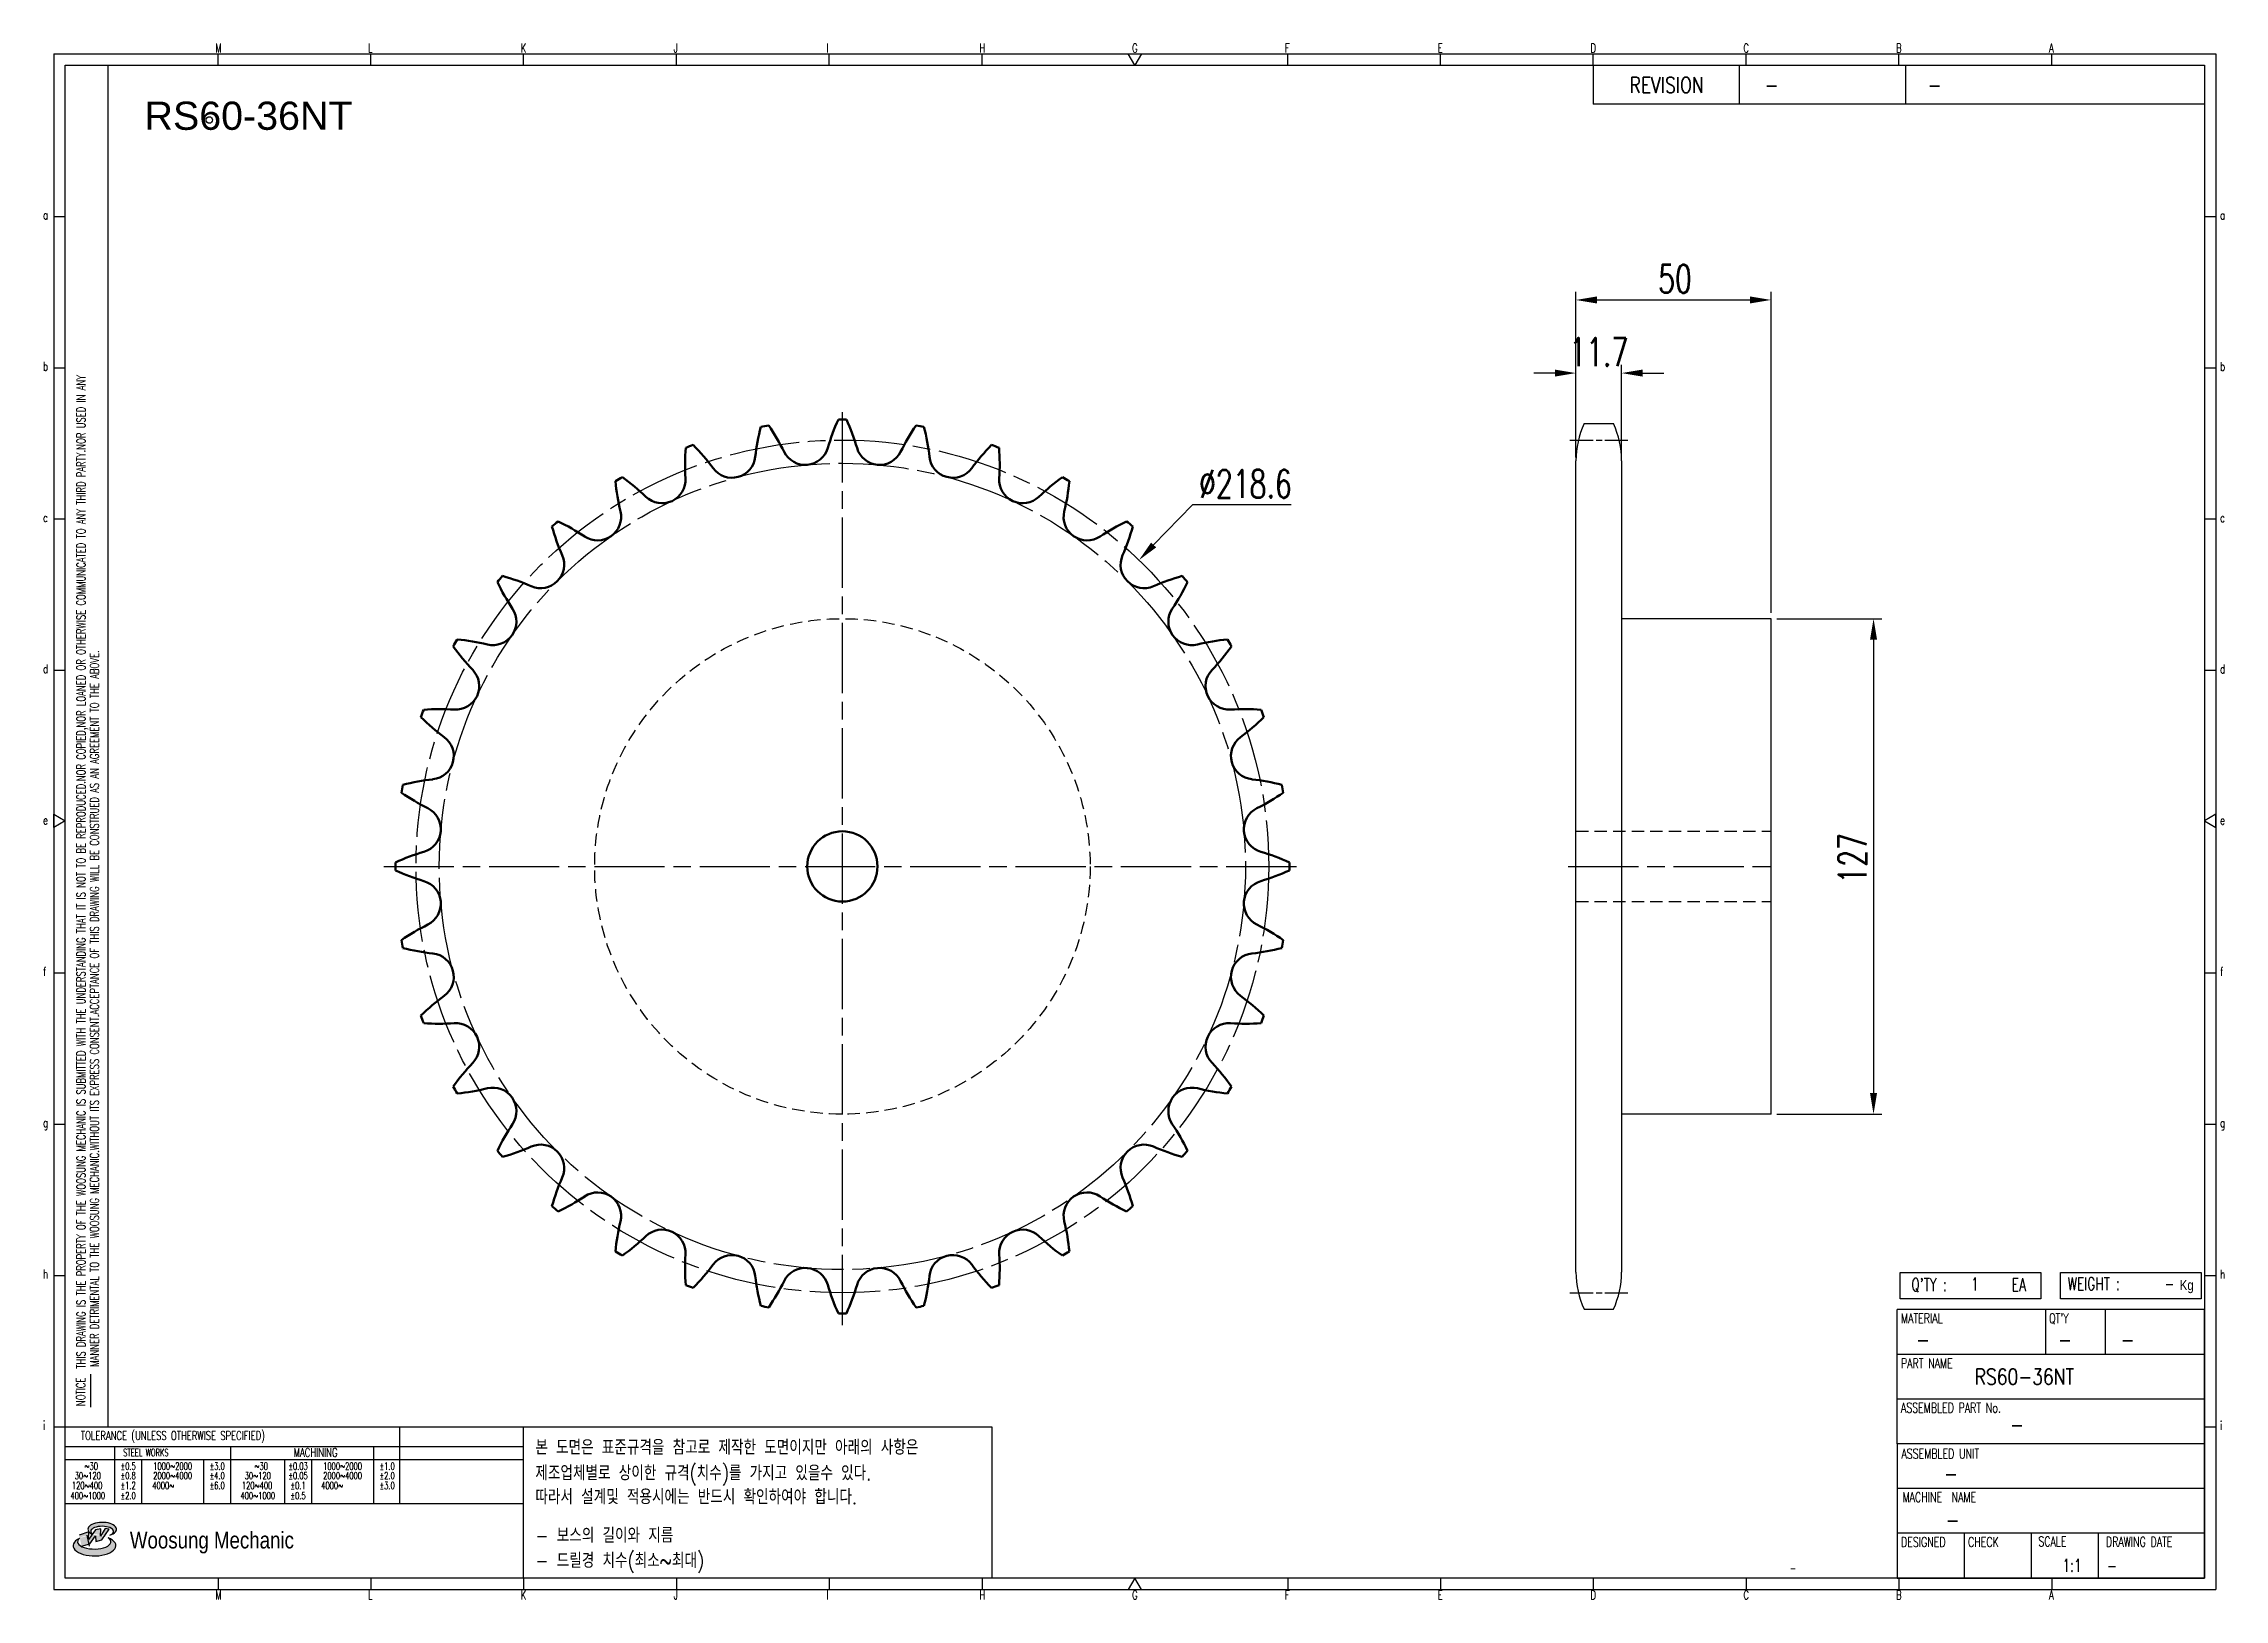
# Model space of a CAD drawing. Header units: millimetres. Extents: x 24104 to 24663, y 29 to 428.
import ezdxf
from ezdxf.enums import TextEntityAlignment as Align

# ---------------------------------------------------------------- set-up
doc = ezdxf.new("R2010")
doc.units = ezdxf.units.MM
for name, pattern in [('AM_ISO08W050', [18, 12, -1.5, 3, -1.5]), ('AM_ISO08W050x2', [9, 6, -0.75, 1.5, -0.75]), ('HIDDEN', [9.525, 6.35, -3.175])]:
    doc.linetypes.add(name, pattern=pattern)
doc.layers.add('AM_0N', color=7, linetype='Continuous', lineweight=50)
doc.layers.add('AM_7N', color=4, linetype='AM_ISO08W050', lineweight=25)
for name, color, linetype in [('HL', 2, 'HIDDEN'), ('S-DIM', 7, 'Continuous'), ('TITLE', 7, 'Continuous'), ('도면레이아웃', 7, 'Continuous')]:
    doc.layers.add(name, color=color, linetype=linetype)
doc.styles.add('HAN', font='ROMANS.shx', dxfattribs={"width": 0.7, "bigfont": 'whgtxt.shx'})
doc.styles.add('HKD_ST2', font='romans.shx', dxfattribs={"width": 0.7, "height": 4, "bigfont": '@extfont2.shx'})
doc.styles.add('HSG', font='SIMPLEX.shx', dxfattribs={"width": 0.7, "bigfont": 'HSG.shx'})
doc.styles.add('ROMANS', font='romans.shx', dxfattribs={"width": 0.7, "bigfont": 'whgtxt.shx'})
doc.styles.add('SLDTEXTSTYLE4', font='arial.ttf', dxfattribs={"width": 0.8})
doc.styles.get("Standard").update_dxf_attribs({"font": 'arial.ttf'})
doc.dimstyles.new('APP16', dxfattribs={"dimscale": 3, "dimtxt": 2.4, "dimasz": 1.8, "dimexe": 0.7, "dimexo": 0.5, "dimgap": 0.6, "dimtad": 1, "dimtoh": 1, "dimdec": 1, "dimrnd": 0.01, "dimzin": 9, "dimdsep": 46, "dimtxsty": 'HSG', "dimcen": 0, "dimclrd": 1, "dimclre": 1, "dimclrt": 256, "dimazin": 2, "dimtp": 1, "dimtm": 1, "dimtfac": 0.5, "dimtdec": 1, "dimtofl": 0, "dimtmove": 0, "dimatfit": 3, "dimfxl": 0, "dimtvp": 1, "dimtolj": 2, "dimlwd": -1, "dimlwe": -1, "dimarcsym": 0})

# ---------------------------------------------------------------- blocks, each defined once
blk = doc.blocks.new('SUYWSHJH')
at = {"layer": '도면레이아웃'}
h = blk.add_hatch(color=10, dxfattribs=at)
h.paths.add_polyline_path([(1.544, 35.177), (1.554, 34.966), (1.779, 35.034), (2.054, 35.422), (1.908, 35.446), (1.728, 35.167), (1.741, 35.439), (1.547, 35.405), (1.292, 35.041), (1.295, 35.33), (0.943, 35.208), (1.03, 34.8), (1.336, 34.885)])
edge = h.paths.add_edge_path()
edge.add_ellipse((1.795, 35.421), major_axis=(-0.53, 0), ratio=0.487785, start_angle=122.36065, end_angle=403.39574)
edge.add_line((1.411, 35.244), (1.419, 35.261))
edge.add_ellipse((1.798, 35.344), major_axis=(-0.423, 0), ratio=0.444396, start_angle=131.58977, end_angle=386.19408, ccw=False)
edge = h.paths.add_edge_path()
edge.add_ellipse((1.512, 34.815), major_axis=(-0.793, 0), ratio=0.480113, start_angle=314.67633, end_angle=590.85213)
edge.add_ellipse((1.501, 34.958), major_axis=(-0.62, 0), ratio=0.43311, start_angle=331.7024, end_angle=574.42495, ccw=False)
for p, q in [((0, 90.118), (80.15, 90.118)), ((0, 90.118), (0, 33.191)), ((6.089, 89.693), (6.089, 90.118)), ((11.753, 89.693), (11.753, 90.118)), ((17.418, 89.693), (17.418, 90.118)), ((23.082, 89.693), (23.082, 90.118)), ((28.746, 89.693), (28.746, 90.118)), ((34.411, 89.693), (34.411, 90.118)), ((45.739, 89.693), (45.739, 90.118)), ((51.404, 89.693), (51.404, 90.118)), ((57.068, 89.693), (57.068, 90.118)), ((62.732, 89.693), (62.732, 90.118)), ((68.397, 89.693), (68.397, 90.118)), ((74.061, 89.693), (74.061, 90.118)), ((80.15, 90.118), (80.15, 33.191)), ((0, 84.085), (0.425, 84.085)), ((79.725, 84.085), (80.15, 84.085)), ((0, 78.478), (0.425, 78.478)), ((79.725, 78.478), (80.15, 78.478)), ((0, 72.87), (0.425, 72.87)), ((79.725, 72.87), (80.15, 72.87)), ((0, 67.262), (0.425, 67.262)), ((79.725, 67.262), (80.15, 67.262)), ((0, 56.047), (0.425, 56.047)), ((79.725, 56.047), (80.15, 56.047)), ((0, 50.439), (0.425, 50.439)), ((79.725, 50.439), (80.15, 50.439)), ((0, 44.832), (0.425, 44.832)), ((79.725, 44.832), (80.15, 44.832)), ((1.377, 39.947), (1.377, 41.174)), ((0, 39.224), (0.425, 39.224)), ((79.725, 39.224), (80.15, 39.224)), ((0, 33.191), (80.15, 33.191)), ((6.089, 33.616), (6.089, 33.191)), ((11.753, 33.616), (11.753, 33.191)), ((17.418, 33.616), (17.418, 33.191)), ((23.082, 33.616), (23.082, 33.191)), ((28.746, 33.616), (28.746, 33.191)), ((34.411, 33.616), (34.411, 33.191)), ((45.739, 33.616), (45.739, 33.191)), ((51.404, 33.616), (51.404, 33.191)), ((57.068, 33.616), (57.068, 33.191)), ((62.732, 33.616), (62.732, 33.191)), ((68.397, 33.616), (68.397, 33.191)), ((74.061, 33.616), (74.061, 33.191))]:
    blk.add_line(p, q)
at = {"color": 2}
for p, q in [((2.017, 39.224), (2.017, 89.693)), ((0.425, 39.224), (17.418, 39.224)), ((12.816, 39.224), (12.816, 36.382)), ((17.418, 33.616), (17.418, 39.224)), ((0.425, 38.487), (17.418, 38.487)), ((0.425, 38.012), (17.418, 38.012)), ((2.257, 38.487), (2.257, 36.382)), ((3.257, 38.012), (3.257, 36.382)), ((5.557, 38.012), (5.557, 36.382)), ((6.557, 38.5), (6.557, 36.382)), ((8.557, 38.012), (8.557, 36.382)), ((9.557, 38.026), (9.557, 36.382)), ((11.857, 38.487), (11.857, 36.382)), ((0.425, 36.382), (17.418, 36.382))]:
    blk.add_line(p, q, dxfattribs=at)
at = {"color": 6, "ltscale": 0.5}
for p, q in [((57.068, 89.693), (57.068, 88.246)), ((62.47, 89.693), (62.47, 88.246)), ((68.635, 89.693), (68.635, 88.246)), ((79.725, 88.246), (57.068, 88.246)), ((68.336, 38.59), (68.336, 43.563)), ((79.725, 43.563), (68.336, 43.563)), ((73.827, 43.563), (73.827, 41.905)), ((76.037, 43.563), (76.037, 41.905)), ((79.725, 38.59), (79.725, 43.563)), ((79.725, 41.905), (68.336, 41.905)), ((79.725, 40.248), (68.336, 40.248)), ((68.336, 38.59), (68.336, 33.616)), ((79.725, 38.59), (68.336, 38.59)), ((79.725, 33.616), (79.725, 38.59)), ((79.725, 36.932), (68.336, 36.932)), ((79.725, 35.274), (68.336, 35.274)), ((70.822, 33.616), (70.822, 35.274)), ((73.309, 33.616), (73.309, 35.274)), ((75.796, 33.616), (75.796, 35.274)), ((68.336, 33.616), (79.725, 33.616))]:
    blk.add_line(p, q, dxfattribs=at)
for points in [[(40.075, 89.693), (39.83, 90.118), (40.32, 90.118)], [(0.425, 89.693), (79.725, 89.693), (79.725, 33.616), (0.425, 33.616)], [(0.425, 61.679), (0, 61.433), (0, 61.924)], [(79.725, 61.679), (80.15, 61.433), (80.15, 61.924)], [(40.075, 33.616), (39.83, 33.191), (40.32, 33.191)]]:
    blk.add_lwpolyline(points, close=True)
at = {"layer": 'TITLE', "color": 20}
for p, q in [((68.449, 43.961), (68.449, 44.936)), ((68.449, 44.936), (73.654, 44.936)), ((73.654, 44.936), (73.654, 43.961)), ((74.39, 43.961), (74.39, 44.936)), ((74.39, 44.936), (79.595, 44.936)), ((79.595, 44.936), (79.595, 43.961)), ((73.654, 43.961), (68.449, 43.961)), ((79.595, 43.961), (74.39, 43.961))]:
    blk.add_line(p, q, dxfattribs=at)
at = {"layer": '도면레이아웃'}
for p, q in [((1.295, 35.33), (0.943, 35.208)), ((1.03, 34.8), (1.336, 34.885)), ((1.224, 35.208), (1.311, 34.8)), ((1.224, 35.208), (1.224, 35.208)), ((1.547, 35.405), (1.292, 35.041)), ((1.292, 35.041), (1.295, 35.33)), ((1.336, 34.885), (1.544, 35.177)), ((1.419, 35.261), (1.411, 35.244)), ((1.544, 35.177), (1.554, 34.966)), ((1.741, 35.439), (1.547, 35.405)), ((1.554, 34.966), (1.779, 35.034)), ((1.908, 35.446), (1.728, 35.167)), ((1.728, 35.167), (1.741, 35.439)), ((1.779, 35.034), (2.054, 35.422)), ((2.054, 35.422), (1.908, 35.446))]:
    blk.add_line(p, q, dxfattribs=at)
for centre, major_axis, ratio, start_param, end_param in [((1.795, 35.421), (-0.53, 0), 0.487785, 2.135596, 7.040584), ((1.512, 34.815), (-0.793, 0), 0.480113, 5.492138, 10.312315), ((1.501, 34.958), (-0.62, 0), 0.43311, 5.789299, 10.025607), ((1.798, 35.344), (-0.423, 0), 0.444396, 2.296675, 6.740358)]:
    blk.add_ellipse(centre, major_axis=major_axis, ratio=ratio, start_param=start_param, end_param=end_param, dxfattribs=at)
at = {"color": 4, "style": 'HKD_ST2', "width": 0.7}
for s, p in [('M', (5.988, 90.164)), ('L', (11.652, 90.164)), ('K', (17.316, 90.164)), ('J', (22.981, 90.164)), ('I', (28.645, 90.164)), ('H', (34.309, 90.164)), ('G', (39.974, 90.164)), ('F', (45.638, 90.164)), ('E', (51.302, 90.164)), ('D', (56.967, 90.164)), ('C', (62.631, 90.164)), ('B', (68.295, 90.164)), ('A', (73.96, 90.164)), ('a', (-0.395, 83.976)), ('a', (80.305, 83.97)), ('b', (-0.395, 78.368)), ('b', (80.305, 78.362)), ('c', (-0.395, 72.76)), ('c', (80.305, 72.754)), ('d', (-0.395, 67.153)), ('d', (80.305, 67.147)), ('e', (-0.395, 61.545)), ('e', (80.305, 61.539)), ('f', (-0.395, 55.937)), ('f', (80.305, 55.931)), ('g', (-0.395, 50.33)), ('g', (80.305, 50.324)), ('h', (-0.395, 44.722)), ('h', (80.305, 44.716)), ('i', (-0.395, 39.114)), ('i', (80.305, 39.108)), ('M', (5.988, 32.824)), ('L', (11.652, 32.824)), ('K', (17.316, 32.824)), ('J', (22.981, 32.824)), ('I', (28.645, 32.824)), ('H', (34.309, 32.824)), ('G', (39.974, 32.824)), ('F', (45.638, 32.824)), ('E', (51.302, 32.824)), ('D', (56.967, 32.824)), ('C', (62.631, 32.824)), ('B', (68.295, 32.824)), ('A', (73.96, 32.824))]:
    blk.add_text(s, height=0.326, dxfattribs=at).set_placement(p)
for s, height, style, width, p in [('REVISION', 0.5806, 'HAN', 0.8, (58.415, 88.664)), ('-', 0.581, 'HAN', 0.8, (63.426, 88.664)), ('-', 0.581, 'HAN', 0.8, (69.468, 88.664)), ("Q'TY : ", 0.4746, 'HKD_ST2', 0.7, (68.857, 44.253)), ('1', 0.475, 'HKD_ST2', 0.7, (71.071, 44.275)), ('EA', 0.4746, 'HKD_ST2', 0.7, (72.578, 44.253)), ('WEIGHT : ', 0.4746, 'HKD_ST2', 0.7, (74.65, 44.286)), ('-', 0.581, 'HAN', 0.8, (69.029, 42.157)), ('-', 0.581, 'HAN', 0.8, (74.289, 42.157)), ('-', 0.581, 'HAN', 0.8, (76.623, 42.157)), ('-', 0.581, 'HAN', 0.8, (72.515, 39.013)), ('-', 0.581, 'HAN', 0.8, (70.067, 37.189)), ('-', 0.581, 'HAN', 0.8, (70.126, 35.48)), ('1:1', 0.4746, 'HKD_ST2', 0.7, (74.458, 33.848)), ('-', 0.475, 'HKD_ST2', 0.7, (76.112, 33.837))]:
    blk.add_text(s, height=height, dxfattribs=dict(style=style, width=width)).set_placement(p)
at = {"color": 6, "style": 'HKD_ST2', "width": 0.7}
for s, p in [(' THIS DRAWING IS THE PROPERTY OF THE WOOSUNG MECHANIC IS SUBMITTED WITH THE UNDERSTANDING THAT IT IS NOT TO BE REPRODUCED.NOR COPIED,NOR LOANED OR OTHERWISE COMMUNICATED TO ANY THIRD PARTY.NOR USED IN ANY', (1.173, 41.217)), ('MANNER DETRIMENTAL TO THE WOOSUNG MECHANIC.WITHOUT ITS EXPRESS CONSENT.ACCEPTANCE OF THIS DRAWING WILL BE CONSTRUED AS AN AGREEMENT TO THE ABOVE.', (1.672, 41.447))]:
    blk.add_text(s, height=0.326266, rotation=90, dxfattribs=at).set_placement(p)
at = {"style": 'HKD_ST2', "width": 0.7}
blk.add_text('-', height=0.475, dxfattribs=at).set_placement((78.613, 44.286), align=Align.RIGHT)
at = {"color": 4, "style": 'HKD_ST2', "width": 0.7}
for s, height, p in [('MATERIAL', 0.3651, (68.474, 43.425)), ("QT'Y", 0.3651, (73.965, 43.425)), ('PART NAME', 0.3651, (68.474, 41.756)), ('ASSEMBLED PART No.', 0.36511, (68.474, 40.109)), ('ASSEMBLED UNIT', 0.36511, (68.49, 38.408)), ('MACHINE  NAME', 0.36511, (68.532, 36.794)), ('DESIGNED', 0.3651, (68.474, 35.136)), ('CHECK', 0.3651, (70.961, 35.136)), ('SCALE', 0.3651, (73.566, 35.153)), ('DRAWING DATE', 0.36511, (76.071, 35.141))]:
    blk.add_text(s, height=height, dxfattribs=at).set_placement(p, align=Align.TOP_LEFT)
at = {"style": 'HKD_ST2', "width": 0.7}
blk.add_text('NOTICE', height=0.3263, rotation=90, dxfattribs=at).set_placement((1.163, 39.988))
for s, height, style, width, p in [('TOLERANCE (UNLESS OTHERWISE SPECIFIED)', 0.32627, 'HKD_ST2', 0.7, (4.417, 38.896)), ('-', 0.326, 'ROMANS', 0.65, (64.469, 33.975))]:
    blk.add_text(s, height=height, dxfattribs=dict(style=style, width=width)).set_placement(p, align=Align.MIDDLE_CENTER)
at = {"color": 4, "style": 'HKD_ST2', "width": 0.7}
for s, height, p in [('STEEL WORKS', 0.26101, (3.416, 38.268)), ('MACHINING', 0.3263, (9.707, 38.27)), ('%%P0.5', 0.261, (2.757, 37.762)), ('%%P0.8', 0.261, (2.757, 37.411)), ('%%P3.0', 0.261, (6.057, 37.762)), ('%%P4.0', 0.261, (6.057, 37.411)), ('%%P0.03', 0.261, (9.057, 37.762)), ('%%P0.05', 0.261, (9.057, 37.411)), ('%%P1.0', 0.261, (12.357, 37.762)), ('%%P2.0', 0.261, (12.357, 37.411)), ('%%P1.2', 0.261, (2.757, 37.045)), ('%%P2.0', 0.261, (2.757, 36.67)), ('%%P6.0', 0.261, (6.057, 37.045)), ('%%P0.1', 0.261, (9.057, 37.045)), ('%%P0.5', 0.261, (9.057, 36.67)), ('%%P3.0', 0.261, (12.357, 37.045))]:
    blk.add_text(s, height=height, dxfattribs=at).set_placement(p, align=Align.MIDDLE)
for s, height, p in [('30%%126120', 0.261, (1.263, 37.411)), ('%%12630', 0.261, (1.389, 37.762)), ('2000%%1264000', 0.26101, (4.407, 37.411)), ('1000%%1262000', 0.26101, (4.407, 37.762)), ('30%%126120', 0.261, (7.563, 37.411)), ('%%12630', 0.261, (7.689, 37.762)), ('2000%%1264000', 0.26101, (10.707, 37.411)), ('1000%%1262000', 0.26101, (10.707, 37.762)), ('400%%1261000', 0.26101, (1.263, 36.67)), ('120%%126400', 0.26101, (1.237, 37.045)), ('4000%%126', 0.261, (4.061, 37.045)), ('400%%1261000', 0.26101, (7.563, 36.67)), ('120%%126400', 0.26101, (7.537, 37.045)), ('4000%%126', 0.261, (10.321, 37.045))]:
    blk.add_text(s, height=height, dxfattribs=at).set_placement(p, align=Align.MIDDLE_CENTER)
at = {"color": 1, "style": 'SLDTEXTSTYLE4', "width": 0.8}
blk.add_text('Woosung Mechanic', height=0.61957, dxfattribs=at).set_placement((2.822, 34.711))
at = {"layer": 'TITLE', "width": 0.8}
blk.add_text('Kg', height=0.3789, dxfattribs=at).set_placement((78.807, 44.286))
blk = doc.blocks.new('*D2')
at = {"layer": 'Defpoints', "color": 0, "transparency": 16777216}
for p in [(24384.88, 295.5), (24232.83, 138.48)]:
    blk.add_point(p, dxfattribs=at)
at = {"layer": 'S-DIM', "color": 1, "transparency": 16777216}
for p, q in [((24398.6, 309.67), (24388.63, 299.38)), ((24423.92, 309.67), (24398.6, 309.67))]:
    blk.add_line(p, q, dxfattribs=at)
blk.add_solid([(24387.99, 300), (24389.28, 298.75), (24384.88, 295.5)], dxfattribs=at)
at = {"layer": 'S-DIM', "transparency": 16777216, "insert": (24412.16, 315.07), "char_height": 7.2, "attachment_point": 5, "style": 'HSG'}
blk.add_mtext('\\A2;∅218.6', dxfattribs=at)
blk = doc.blocks.new('*D3')
at = {"layer": 'Defpoints', "color": 0, "transparency": 16777216}
for p in [(24508.59, 343.44), (24496.89, 320.32), (24508.59, 320.98)]:
    blk.add_point(p, dxfattribs=at)
at = {"layer": 'S-DIM', "color": 1, "transparency": 16777216}
for p, q in [((24491.49, 343.44), (24486.09, 343.44)), ((24496.89, 321.82), (24496.89, 345.54)), ((24508.59, 322.48), (24508.59, 345.54)), ((24513.99, 343.44), (24519.39, 343.44))]:
    blk.add_line(p, q, dxfattribs=at)
for points in [[(24491.49, 344.34), (24491.49, 342.54), (24496.89, 343.44)], [(24513.99, 344.34), (24513.99, 342.54), (24508.59, 343.44)]]:
    blk.add_solid(points, dxfattribs=at)
at = {"layer": 'S-DIM', "transparency": 16777216, "insert": (24502.74, 348.84), "char_height": 7.2, "attachment_point": 5, "style": 'HSG'}
blk.add_mtext('\\A2;11.7', dxfattribs=at)
blk = doc.blocks.new('*D4')
at = {"layer": 'Defpoints', "color": 0, "transparency": 16777216}
for p in [(24546.89, 362.18), (24496.89, 320.32), (24546.89, 280.49)]:
    blk.add_point(p, dxfattribs=at)
at = {"layer": 'S-DIM', "color": 1, "transparency": 16777216}
for p, q in [((24496.89, 321.82), (24496.89, 364.28)), ((24546.89, 281.99), (24546.89, 364.28)), ((24502.29, 362.18), (24541.49, 362.18))]:
    blk.add_line(p, q, dxfattribs=at)
for points in [[(24502.29, 363.08), (24502.29, 361.28), (24496.89, 362.18)], [(24541.49, 363.08), (24541.49, 361.28), (24546.89, 362.18)]]:
    blk.add_solid(points, dxfattribs=at)
at = {"layer": 'S-DIM', "transparency": 16777216, "insert": (24522.28, 367.58), "char_height": 7.2, "attachment_point": 5, "style": 'HSG'}
blk.add_mtext('\\A2;50', dxfattribs=at)
blk = doc.blocks.new('*D5')
at = {"layer": 'Defpoints', "color": 0, "transparency": 16777216}
for p in [(24546.89, 280.49), (24546.89, 153.49), (24573.17, 153.49)]:
    blk.add_point(p, dxfattribs=at)
at = {"layer": 'S-DIM', "color": 1, "transparency": 16777216}
for p, q in [((24548.39, 280.49), (24575.27, 280.49)), ((24573.17, 275.09), (24573.17, 158.89)), ((24548.39, 153.49), (24575.27, 153.49))]:
    blk.add_line(p, q, dxfattribs=at)
for points in [[(24572.27, 275.09), (24574.07, 275.09), (24573.17, 280.49)], [(24572.27, 158.89), (24574.07, 158.89), (24573.17, 153.49)]]:
    blk.add_solid(points, dxfattribs=at)
at = {"layer": 'S-DIM', "transparency": 16777216, "insert": (24567.77, 219.06), "char_height": 7.2, "attachment_point": 5, "rotation": 90, "style": 'HSG'}
blk.add_mtext('\\A2;127', dxfattribs=at)

msp = doc.modelspace()

# ---------------------------------------------------------------- linework, layer by layer
for p, q in [((24498.97, 330.48), (24506.5, 330.48)), ((24496.89, 112.99), (24496.89, 320.98)), ((24508.59, 320.98), (24508.59, 112.99)), ((24546.89, 280.49), (24508.59, 280.49)), ((24546.89, 153.49), (24546.89, 280.49)), ((24546.89, 153.49), (24508.59, 153.49)), ((24498.97, 103.49), (24506.5, 103.49))]:
    msp.add_line(p, q)
at = {"color": 4}
msp.add_lwpolyline([(24227.14, 73.37), (24347.19, 73.37), (24347.19, 34.59), (24227.14, 34.59)], close=True, dxfattribs=at)
msp.add_circle((24146.57, 408.31), 0.835)
for centre, start, end in [((24519.59, 320.98), 155.2599, 180), ((24485.89, 320.98), 0, 24.7401), ((24519.59, 112.99), 180, 204.7401), ((24485.89, 112.99), 335.2599, 0)]:
    msp.add_arc(centre, 22.7, start, end)
at = {"layer": 'AM_0N'}
msp.add_circle((24308.85, 216.99), 9, dxfattribs=at)
for centre, radius, start, end in [((24308.85, 216.99), 114.59, 99.4844, 100.5156), ((24245.22, 299.24), 54.31, 26.25, 34.5112), ((24357.24, 309.04), 54.31, 155.4888, 163.75), ((24308.85, 216.99), 114.59, 89.4844, 90.5156), ((24260.47, 309.04), 54.31, 16.25, 24.5112), ((24372.49, 299.24), 54.31, 145.4888, 153.75), ((24308.85, 216.99), 114.59, 79.4844, 80.5156), ((24322.84, 320.03), 54.31, 175.4888, 183.75), ((24308.85, 216.99), 114.59, 109.4844, 110.5156), ((24231.9, 286.94), 54.31, 36.25, 44.5112), ((24340.52, 316.04), 54.31, 165.4888, 173.75), ((24299.32, 325.92), 6.01, 206.25, 343.75), ((24318.38, 325.92), 6.01, 196.25, 333.75), ((24277.19, 316.04), 54.31, 6.25, 14.5112), ((24385.8, 286.94), 54.31, 135.4888, 143.75), ((24308.85, 216.99), 114.59, 69.4844, 70.5156), ((24294.87, 320.03), 54.31, 356.25, 4.5112), ((24280.55, 322.61), 6.01, 216.25, 353.75), ((24337.15, 322.61), 6.01, 186.25, 323.75), ((24308.85, 216.99), 114.59, 119.4844, 120.5156), ((24304.73, 320.9), 54.31, 185.4888, 193.75), ((24220.93, 272.51), 54.31, 46.25, 54.5112), ((24262.64, 316.09), 6.01, 226.25, 3.75), ((24355.06, 316.09), 6.01, 176.25, 313.75), ((24396.78, 272.51), 54.31, 125.4888, 133.75), ((24308.85, 216.99), 114.59, 59.4844, 60.5156), ((24312.98, 320.9), 54.31, 346.25, 354.5112), ((24246.13, 306.56), 6.01, 236.25, 13.75), ((24371.57, 306.56), 6.01, 166.25, 303.75), ((24308.85, 216.99), 114.59, 129.4844, 130.5156), ((24286.75, 318.6), 54.31, 195.4888, 203.75), ((24212.62, 256.4), 54.31, 56.25, 64.5112), ((24405.09, 256.4), 54.31, 115.4888, 123.75), ((24330.96, 318.6), 54.31, 336.25, 344.5112), ((24308.85, 216.99), 114.59, 49.4844, 50.5156), ((24231.53, 294.31), 6.01, 246.25, 23.75), ((24386.17, 294.31), 6.01, 156.25, 293.75), ((24308.85, 216.99), 114.59, 139.4844, 140.5156), ((24207.24, 239.09), 54.31, 66.25, 74.5112), ((24410.47, 239.09), 54.31, 105.4888, 113.75), ((24308.85, 216.99), 114.59, 39.4844, 40.5156), ((24269.44, 313.22), 54.31, 205.4888, 213.75), ((24348.27, 313.22), 54.31, 326.25, 334.5112), ((24219.28, 279.71), 6.01, 256.25, 33.75), ((24398.42, 279.71), 6.01, 146.25, 283.75), ((24308.85, 216.99), 114.59, 149.4844, 150.5156), ((24204.94, 221.11), 54.31, 76.25, 84.5112), ((24412.76, 221.11), 54.31, 95.4888, 103.75), ((24308.85, 216.99), 114.59, 29.4844, 30.5156), ((24253.33, 304.91), 54.31, 215.4888, 223.75), ((24364.38, 304.91), 54.31, 316.25, 324.5112), ((24209.75, 263.2), 6.01, 266.25, 43.75), ((24407.95, 263.2), 6.01, 136.25, 273.75), ((24308.85, 216.99), 114.59, 159.4844, 160.5156), ((24205.81, 203), 54.31, 86.25, 94.5112), ((24411.9, 203), 54.31, 85.4888, 93.75), ((24308.85, 216.99), 114.59, 19.4844, 20.5156), ((24238.9, 293.94), 54.31, 225.4888, 233.75), ((24378.8, 293.94), 54.31, 306.25, 314.5112), ((24203.23, 245.29), 6.01, 276.25, 53.75), ((24414.47, 245.29), 6.01, 126.25, 263.75), ((24308.85, 216.99), 114.59, 169.4844, 170.5156), ((24226.6, 280.62), 54.31, 235.4888, 243.75), ((24209.8, 185.32), 54.31, 96.25, 104.5112), ((24407.91, 185.32), 54.31, 75.4888, 83.75), ((24391.1, 280.62), 54.31, 296.25, 304.5112), ((24308.85, 216.99), 114.59, 9.4844, 10.5156), ((24199.92, 226.52), 6.01, 286.25, 63.75), ((24417.78, 226.52), 6.01, 116.25, 253.75), ((24216.8, 168.6), 54.31, 106.25, 114.5112), ((24308.85, 216.99), 114.59, 179.4844, 180.5156), ((24400.9, 168.6), 54.31, 65.4888, 73.75), ((24308.85, 216.99), 114.59, 359.4844, 0.5156), ((24216.8, 265.37), 54.31, 245.4888, 253.75), ((24199.92, 207.46), 6.01, 296.25, 73.75), ((24417.78, 207.46), 6.01, 106.25, 243.75), ((24400.9, 265.37), 54.31, 286.25, 294.5112), ((24226.6, 153.35), 54.31, 116.25, 124.5112), ((24391.1, 153.35), 54.31, 55.4888, 63.75), ((24308.85, 216.99), 114.59, 189.4844, 190.5156), ((24209.8, 248.65), 54.31, 255.4888, 263.75), ((24407.91, 248.65), 54.31, 276.25, 284.5112), ((24308.85, 216.99), 114.59, 349.4844, 350.5156), ((24203.23, 188.69), 6.01, 306.25, 83.75), ((24414.47, 188.69), 6.01, 96.25, 233.75), ((24238.9, 140.04), 54.31, 126.25, 134.5112), ((24378.8, 140.04), 54.31, 45.4888, 53.75), ((24308.85, 216.99), 114.59, 199.4844, 200.5156), ((24205.81, 230.97), 54.31, 265.4888, 273.75), ((24209.75, 170.78), 6.01, 316.25, 93.75), ((24407.95, 170.78), 6.01, 86.25, 223.75), ((24411.9, 230.97), 54.31, 266.25, 274.5112), ((24308.85, 216.99), 114.59, 339.4844, 340.5156), ((24253.33, 129.06), 54.31, 136.25, 144.5112), ((24364.38, 129.06), 54.31, 35.4888, 43.75), ((24308.85, 216.99), 114.59, 209.4844, 210.5156), ((24204.94, 212.86), 54.31, 275.4888, 283.75), ((24219.28, 154.27), 6.01, 326.25, 103.75), ((24398.42, 154.27), 6.01, 76.25, 213.75), ((24412.76, 212.86), 54.31, 256.25, 264.5112), ((24308.85, 216.99), 114.59, 329.4844, 330.5156), ((24269.44, 120.75), 54.31, 146.25, 154.5112), ((24231.53, 139.67), 6.01, 336.25, 113.75), ((24386.17, 139.67), 6.01, 66.25, 203.75), ((24348.27, 120.75), 54.31, 25.4888, 33.75), ((24308.85, 216.99), 114.59, 219.4844, 220.5156), ((24207.24, 194.88), 54.31, 285.4888, 293.75), ((24410.47, 194.88), 54.31, 246.25, 254.5112), ((24308.85, 216.99), 114.59, 319.4844, 320.5156), ((24286.75, 115.37), 54.31, 156.25, 164.5112), ((24330.96, 115.37), 54.31, 15.4888, 23.75), ((24308.85, 216.99), 114.59, 229.4844, 230.5156), ((24212.62, 177.57), 54.31, 295.4888, 303.75), ((24246.13, 127.42), 6.01, 346.25, 123.75), ((24371.57, 127.42), 6.01, 56.25, 193.75), ((24405.09, 177.57), 54.31, 236.25, 244.5112), ((24308.85, 216.99), 114.59, 309.4844, 310.5156), ((24304.73, 113.08), 54.31, 166.25, 174.5112), ((24262.64, 117.89), 6.01, 356.25, 133.75), ((24355.06, 117.89), 6.01, 46.25, 183.75), ((24312.98, 113.08), 54.31, 5.4888, 13.75), ((24308.85, 216.99), 114.59, 239.4844, 240.5156), ((24220.93, 161.46), 54.31, 305.4888, 313.75), ((24322.84, 113.94), 54.31, 176.25, 184.5112), ((24294.87, 113.94), 54.31, 355.4888, 3.75), ((24396.78, 161.46), 54.31, 226.25, 234.5112), ((24308.85, 216.99), 114.59, 299.4844, 300.5156), ((24231.9, 147.04), 54.31, 315.4888, 323.75), ((24280.55, 111.37), 6.01, 6.25, 143.75), ((24340.52, 117.93), 54.31, 186.25, 194.5112), ((24299.32, 108.06), 6.01, 16.25, 153.75), ((24318.38, 108.06), 6.01, 26.25, 163.75), ((24277.19, 117.93), 54.31, 345.4888, 353.75), ((24337.15, 111.37), 6.01, 36.25, 173.75), ((24385.8, 147.04), 54.31, 216.25, 224.5112), ((24308.85, 216.99), 114.59, 249.4844, 250.5156), ((24245.22, 134.74), 54.31, 325.4888, 333.75), ((24357.24, 124.94), 54.31, 196.25, 204.5112), ((24260.47, 124.94), 54.31, 335.4888, 343.75), ((24372.49, 134.74), 54.31, 206.25, 214.5112), ((24308.85, 216.99), 114.59, 289.4844, 290.5156), ((24308.85, 216.99), 114.59, 259.4844, 260.5156), ((24308.85, 216.99), 114.59, 269.4844, 270.5156), ((24308.85, 216.99), 114.59, 279.4844, 280.5156)]:
    msp.add_arc(centre, radius, start, end, dxfattribs=at)
at = {"layer": 'AM_7N', "linetype": 'AM_ISO08W050x2', "ltscale": 3}
for p, q in [((24308.85, 99.4), (24308.85, 334.57)), ((24191.27, 216.99), (24426.44, 216.99)), ((24494.89, 216.99), (24548.89, 216.99))]:
    msp.add_line(p, q, dxfattribs=at)
at = {"layer": 'AM_7N', "linetype": 'AM_ISO08W050x2'}
for p, q in [((24495.32, 326.27), (24510.15, 326.27)), ((24495.32, 107.7), (24510.15, 107.7))]:
    msp.add_line(p, q, dxfattribs=at)
at = {"layer": 'AM_7N', "linetype": 'AM_ISO08W050x2', "ltscale": 3}
for radius in [109.29, 103.33]:
    msp.add_circle((24308.85, 216.99), radius, dxfattribs=at)
at = {"layer": 'HL', "ltscale": 0.5}
for p, q in [((24496.89, 225.99), (24546.89, 225.99)), ((24496.89, 207.99), (24546.89, 207.99))]:
    msp.add_line(p, q, dxfattribs=at)
msp.add_circle((24308.85, 216.99), 63.5, dxfattribs=at)

# ---------------------------------------------------------------- block references
at = {"xscale": 6.915174302170472, "yscale": 6.915174302170472, "zscale": 6.915174302170472}
msp.add_blockref('SUYWSHJH', (24106.7, -197.87), dxfattribs=at)

# ---------------------------------------------------------------- texts
at = {"color": 2}
msp.add_text('RS60-36NT', height=7.225, dxfattribs=at).set_placement((24129.98, 405.79))
at = {"style": 'HAN', "width": 0.8}
msp.add_text('RS60-36NT', height=4.015, dxfattribs=at).set_placement((24599.11, 84.17))
at = {"color": 4, "style": 'HAN', "width": 0.8}
for s, p in [('본 도면은 표준규격을 참고로 제작한 도면이지만 아래의 사항은', (24230.15, 66.19)), ('제조업체별로 상이한 규격(치수)를 가지고 있을수 있다.', (24230.15, 59.61)), ('따라서 설계및 적용시에는 반드시 확인하여야 합니다.', (24230.15, 53.5)), ('- 보스의 길이와 지름', (24230.15, 43.64)), ('- 드릴경 치수(최소~최대)', (24230.15, 37.17))]:
    msp.add_text(s, height=3.7989, dxfattribs=at).set_placement(p)

# ---------------------------------------------------------------- dimensions: what is measured, and where the dimension line sits
at = {"layer": 'S-DIM', "color": 1}
for base, p2, picture, middle in [((24546.89, 362.18), (24546.89, 280.49), '*D4', (24522.28, 362.18)), ((24508.59, 343.44), (24508.59, 320.98), '*D3', (24502.74, 343.44))]:
    dim = msp.add_linear_dim(base=base, p1=(24496.89, 320.32), p2=p2, dimstyle='APP16', dxfattribs=at)
    dim.commit()
    dim.dimension.update_dxf_attribs({"geometry": picture, "text_midpoint": middle, "dimtype": 128})
dim = msp.add_diameter_dim_2p(p1=(24232.83, 138.48), p2=(24384.88, 295.5), dimstyle='APP16', dxfattribs=at)
dim.commit()
dim.dimension.update_dxf_attribs({"geometry": '*D2', "text_midpoint": (24412.16, 309.67), "dimtype": 131})
dim = msp.add_linear_dim(base=(24573.17, 153.49), p1=(24546.89, 280.49), p2=(24546.89, 153.49), angle=90, dimstyle='APP16', dxfattribs=at)
dim.commit()
dim.dimension.update_dxf_attribs({"geometry": '*D5', "text_midpoint": (24573.17, 219.06), "dimtype": 128})

doc.saveas('drawing.dxf')
